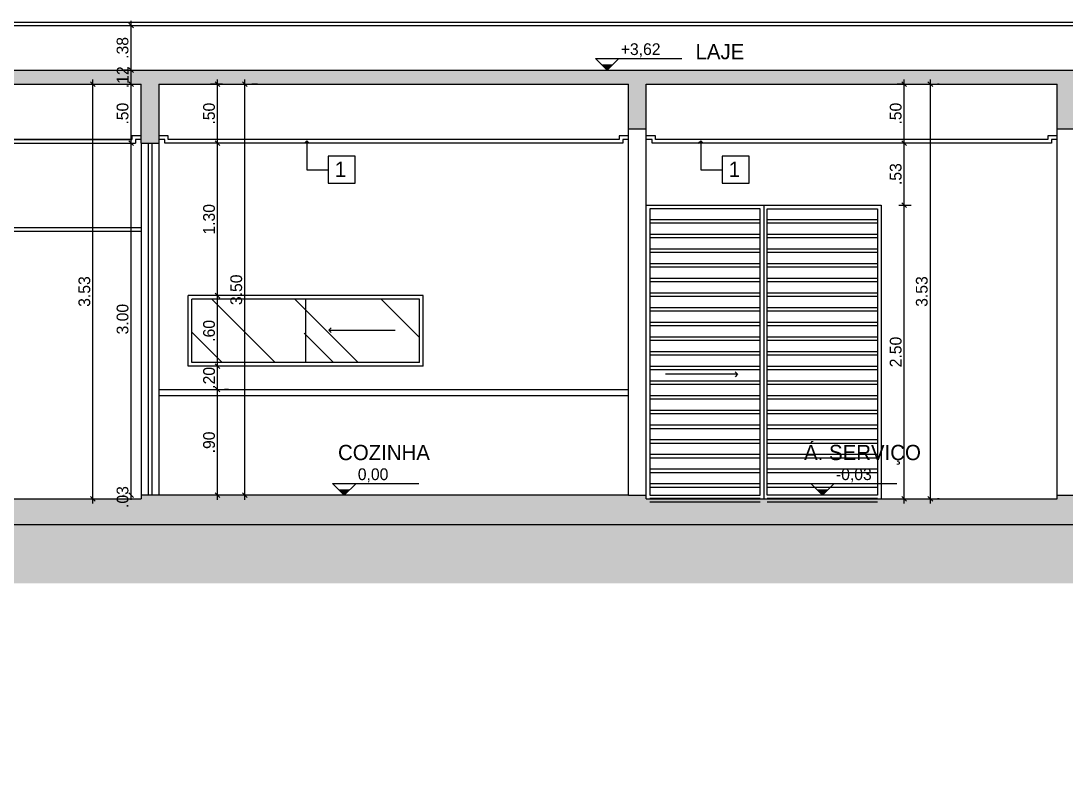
# Model space of a CAD drawing. Header units: feet. Extents: x 1734 to 1931, y 883 to 1088.
# Drawn here: x 1834.11 to 1843.01, y 971.34 to 977.81 of the extents above; entities that cross this region are included whole.
import ezdxf

# ---------------------------------------------------------------- set-up
doc = ezdxf.new("R2010")
doc.units = ezdxf.units.FT
doc.header["$LTSCALE"] = 0.3
doc.header["$MEASUREMENT"] = 0
doc.header["$PDMODE"] = 32
doc.header["$PDSIZE"] = 0.1
doc.layers.get('0').update_dxf_attribs({"linetype": 'CONTINUOUS'})
doc.layers.get('Defpoints').update_dxf_attribs({"linetype": 'CONTINUOUS'})
for name, color, linetype in [('1', 1, 'CONTINUOUS'), ('3', 3, 'CONTINUOUS'), ('5', 5, 'CONTINUOUS'), ('Cotas', 1, 'CONTINUOUS'), ('Texto', 44, 'CONTINUOUS')]:
    doc.layers.add(name, color=color, linetype=linetype)
doc.styles.add('ROMANS', font='romans')
doc.styles.add('style1', font='GOTHIC.TTF')
doc.dimstyles.new('ESC-100', dxfattribs={"dimtxt": 0.16, "dimasz": 0.04, "dimexe": 0.06, "dimexo": 0.15, "dimgap": 0.02, "dimtad": 1, "dimzin": 4, "dimdsep": 46, "dimtxsty": 'style1', "dimblk": 'OBLIQUE', "dimcen": 0.01, "dimdle": 0.04, "dimclrd": 14, "dimclre": 14, "dimclrt": 2, "dimazin": 0, "dimtfac": 1, "dimtix": 1, "dimtmove": 2, "dimatfit": 0, "dimldrblk": 'OPEN90', "dimfxl": 1, "dimtolj": 1, "dimtzin": 4, "dimlwd": -1, "dimlwe": -1, "dimarcsym": 0})
doc.dimstyles.new('ESC-50', dxfattribs={"dimtxt": 0.1, "dimasz": 0.04, "dimexe": 0.06, "dimexo": 0.15, "dimgap": 0.02, "dimtad": 1, "dimzin": 4, "dimdsep": 46, "dimtxsty": 'style1', "dimblk": 'OBLIQUE', "dimcen": 0.01, "dimdle": 0.04, "dimclrd": 14, "dimclre": 14, "dimclrt": 2, "dimazin": 0, "dimtfac": 1, "dimtix": 1, "dimtmove": 2, "dimatfit": 0, "dimldrblk": 'OPEN90', "dimfxl": 1, "dimtolj": 1, "dimtzin": 4, "dimlwd": -1, "dimlwe": -1, "dimarcsym": 0})

# ---------------------------------------------------------------- blocks, each defined once
blk = doc.blocks.new('_Open90')
at = {"color": 0, "linetype": 'ByBlock', "lineweight": -2}
for p, q in [((0, 0), (-1, 0)), ((-0.5, 0.5), (0, 0)), ((0, 0), (-0.5, -0.5))]:
    blk.add_line(p, q, dxfattribs=at)
blk = doc.blocks.new('_Oblique')
at = {"color": 0, "linetype": 'ByBlock', "lineweight": -2}
blk.add_line((-0.5, -0.5), (0.5, 0.5), dxfattribs=at)
blk = doc.blocks.new('*D372')
at = {"layer": 'Cotas', "color": 14, "linetype": 'Continuous', "transparency": 16777216}
for p, q in [((1841.6356, 973.6965), (1841.6356, 976.2765)), ((1841.5887, 976.2365), (1841.6956, 976.2365)), ((1841.5887, 973.7365), (1841.6956, 973.7365))]:
    blk.add_line(p, q, dxfattribs=at)
at = {"layer": 'Defpoints', "color": 0, "linetype": 'Continuous', "transparency": 16777216}
for p in [(1841.4387, 976.2365), (1841.6356, 976.2365), (1841.4387, 973.7365)]:
    blk.add_point(p, dxfattribs=at)
at = {"layer": 'Cotas', "color": 14, "linetype": 'Continuous', "transparency": 16777216, "xscale": 0.04, "yscale": 0.04, "zscale": 0.04}
for p, rotation in [((1841.6356, 976.2365), 90), ((1841.6356, 973.7365), 270)]:
    blk.add_blockref('_Oblique', p, dxfattribs=dict(at, rotation=rotation))
at = {"layer": 'Cotas', "color": 2, "linetype": 'Continuous', "transparency": 16777216, "insert": (1841.5631, 974.9865), "char_height": 0.1, "attachment_point": 5, "rotation": 90, "style": 'style1'}
blk.add_mtext('\\A1;2.50', dxfattribs=at)
blk = doc.blocks.new('*D373')
at = {"layer": 'Cotas', "color": 14, "linetype": 'Continuous', "transparency": 16777216}
for p, q in [((1841.6356, 976.1965), (1841.6356, 976.8065)), ((1841.7144, 976.7665), (1841.5756, 976.7665)), ((1841.5887, 976.2365), (1841.6956, 976.2365))]:
    blk.add_line(p, q, dxfattribs=at)
at = {"layer": 'Defpoints', "color": 0, "linetype": 'Continuous', "transparency": 16777216}
for p in [(1841.6356, 976.7665), (1841.8644, 976.7665), (1841.4387, 976.2365)]:
    blk.add_point(p, dxfattribs=at)
at = {"layer": 'Cotas', "color": 14, "linetype": 'Continuous', "transparency": 16777216, "xscale": 0.04, "yscale": 0.04, "zscale": 0.04}
for p, rotation in [((1841.6356, 976.7665), 90), ((1841.6356, 976.2365), 270)]:
    blk.add_blockref('_Oblique', p, dxfattribs=dict(at, rotation=rotation))
at = {"layer": 'Cotas', "color": 2, "linetype": 'Continuous', "transparency": 16777216, "insert": (1841.5631, 976.5015), "char_height": 0.1, "attachment_point": 5, "rotation": 90, "style": 'style1'}
blk.add_mtext('\\A1;.53', dxfattribs=at)
blk = doc.blocks.new('*D374')
at = {"layer": 'Cotas', "color": 14, "linetype": 'Continuous', "transparency": 16777216}
for p, q in [((1841.6334, 977.2665), (1841.5756, 977.2665)), ((1841.6356, 976.7265), (1841.6356, 977.3065)), ((1841.7144, 976.7665), (1841.5756, 976.7665))]:
    blk.add_line(p, q, dxfattribs=at)
at = {"layer": 'Defpoints', "color": 0, "linetype": 'Continuous', "transparency": 16777216}
for p in [(1841.6356, 977.2665), (1841.7834, 977.2665), (1841.8644, 976.7665)]:
    blk.add_point(p, dxfattribs=at)
at = {"layer": 'Cotas', "color": 14, "linetype": 'Continuous', "transparency": 16777216, "xscale": 0.04, "yscale": 0.04, "zscale": 0.04}
for p, rotation in [((1841.6356, 977.2665), 90), ((1841.6356, 976.7665), 270)]:
    blk.add_blockref('_Oblique', p, dxfattribs=dict(at, rotation=rotation))
at = {"layer": 'Cotas', "color": 2, "linetype": 'Continuous', "transparency": 16777216, "insert": (1841.5631, 977.0165), "char_height": 0.1, "attachment_point": 5, "rotation": 90, "style": 'style1'}
blk.add_mtext('\\A1;.50', dxfattribs=at)
blk = doc.blocks.new('*D375')
at = {"layer": 'Cotas', "color": 14, "linetype": 'Continuous', "transparency": 16777216}
for p, q in [((1841.8577, 973.6965), (1841.8577, 977.3065)), ((1841.9334, 977.2665), (1841.9177, 977.2665)), ((1841.9334, 973.7365), (1841.9177, 973.7365))]:
    blk.add_line(p, q, dxfattribs=at)
at = {"layer": 'Defpoints', "color": 0, "linetype": 'Continuous', "transparency": 16777216}
for p in [(1841.7834, 977.2665), (1841.8577, 977.2665), (1841.7834, 973.7365)]:
    blk.add_point(p, dxfattribs=at)
at = {"layer": 'Cotas', "color": 14, "linetype": 'Continuous', "transparency": 16777216, "xscale": 0.04, "yscale": 0.04, "zscale": 0.04}
for p, rotation in [((1841.8577, 977.2665), 90), ((1841.8577, 973.7365), 270)]:
    blk.add_blockref('_Oblique', p, dxfattribs=dict(at, rotation=rotation))
at = {"layer": 'Cotas', "color": 2, "linetype": 'Continuous', "transparency": 16777216, "insert": (1841.7852, 975.5015), "char_height": 0.1, "attachment_point": 5, "rotation": 90, "style": 'style1'}
blk.add_mtext('\\A1;3.53', dxfattribs=at)
blk = doc.blocks.new('*D382')
at = {"layer": 'Cotas', "color": 14, "linetype": 'Continuous', "transparency": 16777216}
for p, q in [((1835.7886, 973.7265), (1835.7886, 974.7065)), ((1835.8828, 974.6665), (1835.8486, 974.6665)), ((1835.8828, 973.7665), (1835.8486, 973.7665))]:
    blk.add_line(p, q, dxfattribs=at)
at = {"layer": 'Defpoints', "color": 0, "linetype": 'Continuous', "transparency": 16777216}
for p in [(1835.7328, 974.6665), (1835.7886, 974.6665), (1835.7328, 973.7665)]:
    blk.add_point(p, dxfattribs=at)
at = {"layer": 'Cotas', "color": 14, "linetype": 'Continuous', "transparency": 16777216, "xscale": 0.04, "yscale": 0.04, "zscale": 0.04}
for p, rotation in [((1835.7886, 974.6665), 90), ((1835.7886, 973.7665), 270)]:
    blk.add_blockref('_Oblique', p, dxfattribs=dict(at, rotation=rotation))
at = {"layer": 'Cotas', "color": 2, "linetype": 'Continuous', "transparency": 16777216, "insert": (1835.7161, 974.2165), "char_height": 0.1, "attachment_point": 5, "rotation": 90, "style": 'style1'}
blk.add_mtext('\\A1;.90', dxfattribs=at)
blk = doc.blocks.new('*D383')
at = {"layer": 'Cotas', "color": 14, "linetype": 'Continuous', "transparency": 16777216}
for p, q in [((1835.7562, 974.8665), (1835.7286, 974.8665)), ((1835.7886, 974.6665), (1835.7886, 974.8665)), ((1835.8828, 974.6665), (1835.8486, 974.6665))]:
    blk.add_line(p, q, dxfattribs=at)
at = {"layer": 'Defpoints', "color": 0, "linetype": 'Continuous', "transparency": 16777216}
for p in [(1835.7886, 974.8665), (1835.9062, 974.8665), (1835.7328, 974.6665)]:
    blk.add_point(p, dxfattribs=at)
at = {"layer": 'Cotas', "color": 2, "linetype": 'Continuous', "transparency": 16777216, "insert": (1835.7161, 974.7665), "char_height": 0.1, "attachment_point": 5, "rotation": 90, "style": 'style1'}
blk.add_mtext('\\A1;.20', dxfattribs=at)
blk = doc.blocks.new('*D384')
at = {"layer": 'Cotas', "color": 14, "linetype": 'Continuous', "transparency": 16777216}
for p, q in [((1835.7562, 975.4665), (1835.7286, 975.4665)), ((1835.7886, 974.8265), (1835.7886, 975.5065)), ((1835.7562, 974.8665), (1835.7286, 974.8665))]:
    blk.add_line(p, q, dxfattribs=at)
at = {"layer": 'Defpoints', "color": 0, "linetype": 'Continuous', "transparency": 16777216}
for p in [(1835.7886, 975.4665), (1835.9062, 975.4665), (1835.9062, 974.8665)]:
    blk.add_point(p, dxfattribs=at)
at = {"layer": 'Cotas', "color": 14, "linetype": 'Continuous', "transparency": 16777216, "xscale": 0.04, "yscale": 0.04, "zscale": 0.04}
for p, rotation in [((1835.7886, 975.4665), 90), ((1835.7886, 974.8665), 270)]:
    blk.add_blockref('_Oblique', p, dxfattribs=dict(at, rotation=rotation))
at = {"layer": 'Cotas', "color": 2, "linetype": 'Continuous', "transparency": 16777216, "insert": (1835.7161, 975.1665), "char_height": 0.1, "attachment_point": 5, "rotation": 90, "style": 'style1'}
blk.add_mtext('\\A1;.60', dxfattribs=at)
blk = doc.blocks.new('*D385')
at = {"layer": 'Cotas', "color": 14, "linetype": 'Continuous', "transparency": 16777216}
for p, q in [((1835.7886, 975.4265), (1835.7886, 976.8065)), ((1835.8297, 976.7665), (1835.7286, 976.7665)), ((1835.7562, 975.4665), (1835.7286, 975.4665))]:
    blk.add_line(p, q, dxfattribs=at)
at = {"layer": 'Defpoints', "color": 0, "linetype": 'Continuous', "transparency": 16777216}
for p in [(1835.7886, 976.7665), (1835.9797, 976.7665), (1835.9062, 975.4665)]:
    blk.add_point(p, dxfattribs=at)
at = {"layer": 'Cotas', "color": 14, "linetype": 'Continuous', "transparency": 16777216, "xscale": 0.04, "yscale": 0.04, "zscale": 0.04}
for p, rotation in [((1835.7886, 976.7665), 90), ((1835.7886, 975.4665), 270)]:
    blk.add_blockref('_Oblique', p, dxfattribs=dict(at, rotation=rotation))
at = {"layer": 'Cotas', "color": 2, "linetype": 'Continuous', "transparency": 16777216, "insert": (1835.7161, 976.1165), "char_height": 0.1, "attachment_point": 5, "rotation": 90, "style": 'style1'}
blk.add_mtext('\\A1;1.30', dxfattribs=at)
blk = doc.blocks.new('*D386')
at = {"layer": 'Cotas', "color": 14, "linetype": 'Continuous', "transparency": 16777216}
for p, q in [((1835.8297, 977.2665), (1835.7286, 977.2665)), ((1835.7886, 976.7265), (1835.7886, 977.3065)), ((1835.8297, 976.7665), (1835.7286, 976.7665))]:
    blk.add_line(p, q, dxfattribs=at)
at = {"layer": 'Defpoints', "color": 0, "linetype": 'Continuous', "transparency": 16777216}
for p in [(1835.7886, 977.2665), (1835.9797, 977.2665), (1835.9797, 976.7665)]:
    blk.add_point(p, dxfattribs=at)
at = {"layer": 'Cotas', "color": 14, "linetype": 'Continuous', "transparency": 16777216, "xscale": 0.04, "yscale": 0.04, "zscale": 0.04}
for p, rotation in [((1835.7886, 977.2665), 90), ((1835.7886, 976.7665), 270)]:
    blk.add_blockref('_Oblique', p, dxfattribs=dict(at, rotation=rotation))
at = {"layer": 'Cotas', "color": 2, "linetype": 'Continuous', "transparency": 16777216, "insert": (1835.7161, 977.0165), "char_height": 0.1, "attachment_point": 5, "rotation": 90, "style": 'style1'}
blk.add_mtext('\\A1;.50', dxfattribs=at)
blk = doc.blocks.new('*D387')
at = {"layer": 'Cotas', "color": 14, "linetype": 'Continuous', "transparency": 16777216}
for p, q in [((1836.0203, 973.7265), (1836.0203, 977.3065)), ((1836.1297, 977.2665), (1836.0803, 977.2665)), ((1836.1297, 973.7665), (1836.0803, 973.7665))]:
    blk.add_line(p, q, dxfattribs=at)
at = {"layer": 'Defpoints', "color": 0, "linetype": 'Continuous', "transparency": 16777216}
for p in [(1835.9797, 977.2665), (1836.0203, 977.2665), (1835.9797, 973.7665)]:
    blk.add_point(p, dxfattribs=at)
at = {"layer": 'Cotas', "color": 14, "linetype": 'Continuous', "transparency": 16777216, "xscale": 0.04, "yscale": 0.04, "zscale": 0.04}
for p, rotation in [((1836.0203, 977.2665), 90), ((1836.0203, 973.7665), 270)]:
    blk.add_blockref('_Oblique', p, dxfattribs=dict(at, rotation=rotation))
at = {"layer": 'Cotas', "color": 2, "linetype": 'Continuous', "transparency": 16777216, "insert": (1835.9478, 975.5165), "char_height": 0.1, "attachment_point": 5, "rotation": 90, "style": 'style1'}
blk.add_mtext('\\A1;3.50', dxfattribs=at)
blk = doc.blocks.new('*D388')
at = {"layer": 'Cotas', "color": 14, "linetype": 'Continuous', "transparency": 16777216}
for p, q in [((1834.9887, 973.7665), (1834.9921, 973.7665)), ((1835.0521, 973.7365), (1835.0521, 973.7665)), ((1834.9887, 973.7365), (1834.9921, 973.7365))]:
    blk.add_line(p, q, dxfattribs=at)
at = {"layer": 'Defpoints', "color": 0, "linetype": 'Continuous', "transparency": 16777216}
for p in [(1835.0521, 973.7665), (1835.1387, 973.7665), (1835.1387, 973.7365)]:
    blk.add_point(p, dxfattribs=at)
at = {"layer": 'Cotas', "color": 2, "linetype": 'Continuous', "transparency": 16777216, "insert": (1834.9796, 973.7515), "char_height": 0.1, "attachment_point": 5, "rotation": 90, "style": 'style1'}
blk.add_mtext('\\A1;.03', dxfattribs=at)
blk = doc.blocks.new('*D389')
at = {"layer": 'Cotas', "color": 14, "linetype": 'Continuous', "transparency": 16777216}
for p, q in [((1835.0521, 973.7265), (1835.0521, 976.8065)), ((1834.9887, 976.7665), (1834.9921, 976.7665)), ((1834.9887, 973.7665), (1834.9921, 973.7665))]:
    blk.add_line(p, q, dxfattribs=at)
at = {"layer": 'Defpoints', "color": 0, "linetype": 'Continuous', "transparency": 16777216}
for p in [(1835.0521, 976.7665), (1835.1387, 976.7665), (1835.1387, 973.7665)]:
    blk.add_point(p, dxfattribs=at)
at = {"layer": 'Cotas', "color": 14, "linetype": 'Continuous', "transparency": 16777216, "xscale": 0.04, "yscale": 0.04, "zscale": 0.04}
for p, rotation in [((1835.0521, 976.7665), 90), ((1835.0521, 973.7665), 270)]:
    blk.add_blockref('_Oblique', p, dxfattribs=dict(at, rotation=rotation))
at = {"layer": 'Cotas', "color": 2, "linetype": 'Continuous', "transparency": 16777216, "insert": (1834.9796, 975.2665), "char_height": 0.1, "attachment_point": 5, "rotation": 90, "style": 'style1'}
blk.add_mtext('\\A1;3.00', dxfattribs=at)
blk = doc.blocks.new('*D390')
at = {"layer": 'Cotas', "color": 14, "linetype": 'Continuous', "transparency": 16777216}
for p, q in [((1834.9887, 977.2665), (1834.9921, 977.2665)), ((1835.0521, 976.7265), (1835.0521, 977.3065)), ((1834.9887, 976.7665), (1834.9921, 976.7665))]:
    blk.add_line(p, q, dxfattribs=at)
at = {"layer": 'Defpoints', "color": 0, "linetype": 'Continuous', "transparency": 16777216}
for p in [(1835.0521, 977.2665), (1835.1387, 977.2665), (1835.1387, 976.7665)]:
    blk.add_point(p, dxfattribs=at)
at = {"layer": 'Cotas', "color": 14, "linetype": 'Continuous', "transparency": 16777216, "xscale": 0.04, "yscale": 0.04, "zscale": 0.04}
for p, rotation in [((1835.0521, 977.2665), 90), ((1835.0521, 976.7665), 270)]:
    blk.add_blockref('_Oblique', p, dxfattribs=dict(at, rotation=rotation))
at = {"layer": 'Cotas', "color": 2, "linetype": 'Continuous', "transparency": 16777216, "insert": (1834.9796, 977.0165), "char_height": 0.1, "attachment_point": 5, "rotation": 90, "style": 'style1'}
blk.add_mtext('\\A1;.50', dxfattribs=at)
blk = doc.blocks.new('*D391')
at = {"layer": 'Cotas', "color": 14, "linetype": 'Continuous', "transparency": 16777216}
for p, q in [((1835.0183, 977.3865), (1834.9921, 977.3865)), ((1835.0521, 977.2665), (1835.0521, 977.3865)), ((1834.9887, 977.2665), (1834.9921, 977.2665))]:
    blk.add_line(p, q, dxfattribs=at)
at = {"layer": 'Defpoints', "color": 0, "linetype": 'Continuous', "transparency": 16777216}
for p in [(1835.0521, 977.3865), (1835.1683, 977.3865), (1835.1387, 977.2665)]:
    blk.add_point(p, dxfattribs=at)
at = {"layer": 'Cotas', "color": 2, "linetype": 'Continuous', "transparency": 16777216, "insert": (1834.9799, 977.3265), "char_height": 0.1, "attachment_point": 5, "rotation": 90, "style": 'style1'}
blk.add_mtext('\\A1;.12', dxfattribs=at)
blk = doc.blocks.new('*D392')
at = {"layer": 'Cotas', "color": 14, "linetype": 'Continuous', "transparency": 16777216}
for p, q in [((1834.9744, 977.7665), (1834.9921, 977.7665)), ((1835.0521, 977.3465), (1835.0521, 977.8065)), ((1835.0183, 977.3865), (1834.9921, 977.3865))]:
    blk.add_line(p, q, dxfattribs=at)
at = {"layer": 'Defpoints', "color": 0, "linetype": 'Continuous', "transparency": 16777216}
for p in [(1835.0521, 977.7665), (1835.1244, 977.7665), (1835.1683, 977.3865)]:
    blk.add_point(p, dxfattribs=at)
at = {"layer": 'Cotas', "color": 14, "linetype": 'Continuous', "transparency": 16777216, "xscale": 0.04, "yscale": 0.04, "zscale": 0.04}
for p, rotation in [((1835.0521, 977.7665), 90), ((1835.0521, 977.3865), 270)]:
    blk.add_blockref('_Oblique', p, dxfattribs=dict(at, rotation=rotation))
at = {"layer": 'Cotas', "color": 2, "linetype": 'Continuous', "transparency": 16777216, "insert": (1834.9796, 977.5765), "char_height": 0.1, "attachment_point": 5, "rotation": 90, "style": 'style1'}
blk.add_mtext('\\A1;.38', dxfattribs=at)
blk = doc.blocks.new('*D393')
at = {"layer": 'Cotas', "color": 14, "linetype": 'Continuous', "transparency": 16777216}
for p, q in [((1834.6112, 977.2665), (1834.6671, 977.2665)), ((1834.7271, 973.6965), (1834.7271, 977.3065)), ((1834.6112, 973.7365), (1834.6671, 973.7365))]:
    blk.add_line(p, q, dxfattribs=at)
at = {"layer": 'Defpoints', "color": 0, "linetype": 'Continuous', "transparency": 16777216}
for p in [(1834.7271, 977.2665), (1834.7612, 977.2665), (1834.7612, 973.7365)]:
    blk.add_point(p, dxfattribs=at)
at = {"layer": 'Cotas', "color": 14, "linetype": 'Continuous', "transparency": 16777216, "xscale": 0.04, "yscale": 0.04, "zscale": 0.04}
for p, rotation in [((1834.7271, 977.2665), 90), ((1834.7271, 973.7365), 270)]:
    blk.add_blockref('_Oblique', p, dxfattribs=dict(at, rotation=rotation))
at = {"layer": 'Cotas', "color": 2, "linetype": 'Continuous', "transparency": 16777216, "insert": (1834.6546, 975.5015), "char_height": 0.1, "attachment_point": 5, "rotation": 90, "style": 'style1'}
blk.add_mtext('\\A1;3.53', dxfattribs=at)
blk = doc.blocks.new('Niv_cr')
for p, q in [((0, 0), (-0.1, 0.1)), ((-0.1, 0.1), (0.6348, 0.1)), ((0, 0), (0.1, 0.1))]:
    blk.add_line(p, q)
blk.add_solid([(-0.05, 0.05), (0.05, 0.05), (0, 0)])
at = {"color": 2, "style": 'ROMANS'}
blk.add_attdef('NIVEL', (0.1153, 0.1293), '', height=0.1, dxfattribs=at)

msp = doc.modelspace()

# ---------------------------------------------------------------- hatches: boundary and pattern name
at = {"layer": '1', "linetype": 'Continuous'}
h = msp.add_hatch(dxfattribs=at)
h.set_pattern_fill('LINE,_O', color=256)
h.set_pattern_definition([(0, (1839.46868, 973.74149), (0, 0.125), [])])
h.paths.add_polyline_path([(1840.4087, 976.1815), (1839.4687, 976.1815), (1839.4687, 973.7415), (1840.4087, 973.7415)])
h.paths.add_polyline_path([(1841.4087, 976.1815), (1840.4687, 976.1815), (1840.4687, 973.7415), (1841.4087, 973.7415)])
h = msp.add_hatch(dxfattribs=at)
h.set_pattern_fill('LINE,_O', color=256)
h.set_pattern_definition([(0, (1839.46868, 973.71149), (0, 0.125), [])])
h.paths.add_polyline_path([(1840.4087, 976.1515), (1839.4687, 976.1515), (1839.4687, 973.7115), (1840.4087, 973.7115)])
h.paths.add_polyline_path([(1841.4087, 976.1515), (1840.4687, 976.1515), (1840.4687, 973.7115), (1841.4087, 973.7115)])
h = msp.add_hatch(dxfattribs=at)
h.set_pattern_fill('AR-RROOF,_O', color=256, angle=315)
h.set_pattern_definition([(315, (1835.5687, 974.8965), (2.26274, -0.84853), [15, -2, 5, -1]), (315, (1836.8627, 974.3096), (0.2333, 1.6476), [3, -0.33, 6, -0.75]), (315, (1836.5233, 975.144), (4.1507, -3.2032), [8, -1.4, 4, -1])])
h.paths.add_polyline_path([(1835.5687, 975.4365), (1835.5687, 974.8965), (1836.5387, 974.8965), (1836.5387, 975.4365)])
h.paths.add_polyline_path([(1836.5387, 975.4365), (1836.5387, 974.8965), (1837.5087, 974.8965), (1837.5087, 975.4365)])
h = msp.add_hatch(dxfattribs=at)
h.set_pattern_fill('EARTH,_I', color=256, angle=315, style=2)
h.set_pattern_definition([(315, (1811.98868, 971.34088), (0.3535534, -8e-17), [0.25, -0.25]), (315, (1812.05498, 971.40717), (0.3535534, -8e-17), [0.25, -0.25]), (315, (1812.12127, 971.47346), (0.3535534, -8e-17), [0.25, -0.25]), (45, (1812.16546, 971.47346), (1e-16, 0.3535534), [0.25, -0.25]), (45, (1812.23175, 971.40717), (1e-16, 0.3535534), [0.25, -0.25]), (45, (1812.29804, 971.34088), (1e-16, 0.3535534), [0.25, -0.25])])
h.paths.add_polyline_path([(1828.9387, 973.5165), (1811.9887, 973.5165), (1811.9887, 973.0165), (1828.4387, 973.0165), (1828.4387, 971.6065), (1831.8387, 971.6065), (1831.8387, 973.0165), (1854.8887, 973.0165), (1854.8887, 971.6696), (1857.5072, 971.3409), (1869.2887, 971.3409), (1869.2887, 971.8409), (1867.6387, 971.8409), (1857.5385, 971.8409), (1855.3887, 972.1108), (1855.3887, 973.5165), (1831.3387, 973.5165), (1831.3387, 972.1065), (1828.9387, 972.1065)])
at = {"layer": '5', "linetype": 'Continuous'}
h = msp.add_hatch(dxfattribs=at)
h.set_pattern_fill('AR-CONC,_I', color=256, scale=0.05, angle=315, style=2)
h.set_pattern_definition([(5, (1831.13868, 976.7665), (0.2314035, -0.275776), [0.0375, -0.4125]), (310, (1831.1387, 976.7665), (0.216884, 0.314996), [0.03, -0.33]), (55.4514, (1831.15797, 976.74352), (0.4482876, 0.0392197), [0.03187, -0.350571]), (1.1842, (1831.2094, 976.8372), (0.318807, -0.4358465), [0.05625, -0.61875]), (51.6356, (1831.23596, 976.8009), (0.674856, 0.01395), [0.047805, -0.525857]), (306.1842, (1831.2094, 976.8372), (0.674856, 0.01395), [0.045, -0.495]), (336, (1831.22707, 976.78418), (0.0686912, -0.3533858), [0.0375, -0.4125]), (281, (1831.22707, 976.7842), (0.342404, 0.1703543), [0.03, -0.33]), (26.4514, (1831.2328, 976.75473), (0.4110953, -0.183032), [0.03187, -0.350571]), (352.5, (1831.13868, 976.7665), (0.1219949, 0.1133966), [0, -0.326, 0, -0.335, 0, -0.33125]), (322.5, (1831.13868, 976.7665), (0.2324547, 0.0464365), [0, -0.191, 0, -0.3185, 0, -0.12625]), (282.5, (1831.05984, 976.84535), (0.1807604, -0.1967091), [0, -0.125, 0, -0.39, 0, -0.5175]), (272.5, (1831.02449, 976.8807), (0.24158, -0.170795), [0, -0.1625, 0, -0.259, 0, -0.3675])])
h.paths.add_polyline_path([(1835.1387, 977.2665), (1835.1387, 976.7665), (1835.2887, 976.7665), (1835.2887, 977.2665), (1839.2887, 977.2665), (1839.2887, 976.8865), (1839.4387, 976.8865), (1839.4387, 977.2665), (1842.9387, 977.2665), (1842.9387, 976.8865), (1843.0887, 976.8865), (1843.0887, 977.2665), (1844.5887, 977.2665), (1844.5887, 976.8865), (1844.7387, 976.8865), (1844.7387, 977.2665), (1848.2387, 977.2665), (1848.2387, 976.8865), (1848.3887, 976.8865), (1848.3887, 977.2665), (1850.2387, 977.2665), (1850.2387, 976.8865), (1850.3887, 976.8865), (1850.3887, 977.2665), (1851.8887, 977.2665), (1851.8887, 976.8865), (1852.0387, 976.8865), (1852.0387, 977.2665), (1853.5387, 977.2665), (1853.5387, 976.8865), (1853.6887, 976.8865), (1853.6887, 977.2665), (1855.5387, 977.2665), (1855.5387, 976.8865), (1855.6887, 976.8865), (1855.6887, 977.3865), (1831.2887, 977.3865), (1831.2887, 977.7665), (1831.1387, 977.7665), (1831.1387, 976.7665), (1831.2887, 976.7665), (1831.2887, 977.2665)])
h.paths.add_polyline_path([(1847.0411, 977.2013), (1847.0411, 977.4441), (1846.8252, 977.4441), (1846.8252, 977.2013)], flags=25)
h = msp.add_hatch(dxfattribs=at)
h.set_pattern_fill('AR-CONC,_I', color=256, scale=0.05, angle=315, style=2)
h.set_pattern_definition([(5, (1817.13868, 972.09192), (0.2314035, -0.275776), [0.0375, -0.4125]), (310, (1817.1387, 972.09192), (0.216884, 0.314996), [0.03, -0.33]), (55.4514, (1817.15797, 972.06894), (0.4482876, 0.0392197), [0.03187, -0.350571]), (1.1842, (1817.2094, 972.16263), (0.318807, -0.4358465), [0.05625, -0.61875]), (51.6356, (1817.23596, 972.1263), (0.674856, 0.0139495), [0.047805, -0.5258565]), (306.1842, (1817.2094, 972.16263), (0.674856, 0.01395), [0.045, -0.495]), (336, (1817.22707, 972.1096), (0.0686912, -0.3533858), [0.0375, -0.4125]), (281, (1817.22707, 972.1096), (0.3424042, 0.1703543), [0.03, -0.33]), (26.4514, (1817.2328, 972.08015), (0.4110953, -0.1830318), [0.03187, -0.350571]), (352.5, (1817.13868, 972.09192), (0.1219949, 0.1133966), [0, -0.326, 0, -0.335, 0, -0.33125]), (322.5, (1817.13868, 972.09192), (0.2324547, 0.0464365), [0, -0.191, 0, -0.3185, 0, -0.12625]), (282.5, (1817.05984, 972.17077), (0.1807604, -0.1967091), [0, -0.125, 0, -0.39, 0, -0.5175]), (272.5, (1817.02449, 972.20612), (0.2415799, -0.170795), [0, -0.1625, 0, -0.259, 0, -0.3675])])
h.paths.add_polyline_path([(1855.3887, 973.5165), (1855.3887, 972.1108), (1855.5387, 972.0919), (1855.5387, 973.5165), (1855.6887, 973.5165), (1855.6887, 973.7665), (1853.5387, 973.7665), (1853.5387, 973.7365), (1852.0387, 973.7365), (1852.0387, 973.7665), (1851.8887, 973.7665), (1851.8887, 973.7365), (1850.3887, 973.7365), (1850.3887, 973.7665), (1844.5887, 973.7665), (1844.5887, 973.7365), (1843.0887, 973.7365), (1843.0887, 973.7665), (1842.9387, 973.7665), (1842.9387, 973.7365), (1839.4387, 973.7365), (1839.4387, 973.7665), (1839.2887, 973.7665), (1835.1387, 973.7665), (1835.1387, 973.7365), (1831.1387, 973.7365), (1831.1387, 973.3365), (1831.3387, 973.3365), (1831.3387, 973.5165)])
h.paths.add_polyline_path([(1824.1387, 973.7065), (1824.1387, 973.7365), (1817.1387, 973.7365), (1817.1387, 973.5165), (1828.9387, 973.5165), (1828.9387, 973.3065), (1829.1387, 973.3065), (1829.1387, 973.7065)])
h.paths.add_polyline_path([(1829.1387, 973.3065), (1828.9387, 973.3065), (1828.9387, 972.1065), (1831.3387, 972.1065), (1831.3387, 973.3365), (1831.1387, 973.3365), (1831.1387, 972.3065), (1829.1387, 972.3065)])

# ---------------------------------------------------------------- linework, layer by layer
at = {"layer": '1', "linetype": 'Continuous'}
for p, q in [((1831.3187, 977.7965), (1850.2387, 977.7965)), ((1831.3187, 977.7665), (1850.2387, 977.7665)), ((1835.1387, 976.7665), (1835.1387, 973.7665)), ((1835.1987, 976.7665), (1835.1987, 973.7665)), ((1835.2287, 976.7665), (1835.2287, 973.7665)), ((1835.2887, 976.7665), (1835.2887, 973.7665)), ((1839.4387, 976.2365), (1841.4387, 976.2365)), ((1840.4387, 976.2365), (1840.4387, 973.7365)), ((1841.4387, 976.2365), (1841.4387, 973.7365)), ((1824.1387, 976.0465), (1835.1387, 976.0465)), ((1824.1387, 976.0165), (1835.1387, 976.0165)), ((1835.5387, 974.8665), (1835.5387, 975.4665)), ((1837.5387, 975.4665), (1835.5387, 975.4665)), ((1837.5387, 974.8665), (1837.5387, 975.4665)), ((1835.5687, 974.8965), (1835.5687, 975.4365)), ((1837.5087, 975.4365), (1835.5687, 975.4365)), ((1836.5387, 974.8965), (1836.5387, 975.4365)), ((1837.5087, 974.8965), (1837.5087, 975.4365)), ((1837.5387, 974.8665), (1835.5387, 974.8665)), ((1837.5087, 974.8965), (1835.5687, 974.8965)), ((1835.2887, 974.6665), (1839.2887, 974.6665)), ((1835.2887, 974.6165), (1839.2887, 974.6165))]:
    msp.add_line(p, q, dxfattribs=at)
for points in [[(1839.4687, 973.7665), (1840.4087, 973.7665), (1840.4087, 976.2065), (1839.4687, 976.2065)], [(1841.4087, 973.7665), (1840.4687, 973.7665), (1840.4687, 976.2065), (1841.4087, 976.2065)]]:
    msp.add_lwpolyline(points, close=True, dxfattribs=at)
at = {"layer": '3'}
for p, q in [((1831.3687, 976.7965), (1835.0587, 976.7965)), ((1835.0587, 976.8265), (1835.0587, 976.7965)), ((1835.1387, 976.8265), (1835.0587, 976.8265)), ((1835.1387, 976.7965), (1835.0887, 976.7965)), ((1835.0887, 976.7965), (1835.0887, 976.7665)), ((1831.3387, 976.7665), (1835.0887, 976.7665))]:
    msp.add_line(p, q, dxfattribs=at)
for points in [[(1835.1387, 976.8265), (1835.0587, 976.8265), (1835.0587, 976.7965), (1831.3687, 976.7965), (1831.3687, 976.8265), (1831.2887, 976.8265)], [(1839.2887, 976.8265), (1839.2087, 976.8265), (1839.2087, 976.7965), (1835.3687, 976.7965), (1835.3687, 976.8265), (1835.2887, 976.8265)], [(1839.2887, 976.7965), (1839.2387, 976.7965), (1839.2387, 976.7665), (1835.3387, 976.7665), (1835.3387, 976.7965), (1835.2887, 976.7965)], [(1842.9387, 976.8265), (1842.8587, 976.8265), (1842.8587, 976.7965), (1839.5187, 976.7965), (1839.5187, 976.8265), (1839.4387, 976.8265)], [(1842.9387, 976.7965), (1842.8887, 976.7965), (1842.8887, 976.7665), (1839.4887, 976.7665), (1839.4887, 976.7965), (1839.4387, 976.7965)]]:
    msp.add_lwpolyline(points, dxfattribs=at)
at = {"layer": '5', "linetype": 'Continuous'}
for p, q in [((1831.2887, 977.3865), (1855.6887, 977.3865)), ((1831.2887, 977.2665), (1835.1387, 977.2665)), ((1835.1387, 976.7665), (1835.1387, 977.2665)), ((1835.2887, 977.2665), (1835.2887, 976.7665)), ((1835.2887, 977.2665), (1839.2887, 977.2665)), ((1839.2887, 973.7665), (1839.2887, 977.2665)), ((1839.4387, 973.7365), (1839.4387, 977.2665)), ((1839.4387, 977.2665), (1842.9387, 977.2665)), ((1842.9387, 973.7365), (1842.9387, 977.2665)), ((1839.2887, 976.8865), (1839.4387, 976.8865)), ((1842.9387, 976.8865), (1843.0887, 976.8865)), ((1835.1387, 976.7665), (1835.2887, 976.7665)), ((1839.2887, 973.7665), (1835.1387, 973.7665)), ((1835.1387, 973.7665), (1835.1387, 973.7365)), ((1839.2887, 973.7665), (1839.4387, 973.7665)), ((1842.9387, 973.7665), (1843.0887, 973.7665)), ((1831.1387, 973.7365), (1835.1387, 973.7365)), ((1839.4387, 973.7365), (1842.9387, 973.7365)), ((1831.3387, 973.5165), (1855.3887, 973.5165))]:
    msp.add_line(p, q, dxfattribs=at)
at = {"layer": 'Texto'}
for points in [[(1836.7314, 976.4246), (1836.9601, 976.4246), (1836.9601, 976.6532), (1836.7314, 976.6532)], [(1840.086, 976.4246), (1840.3147, 976.4246), (1840.3147, 976.6532), (1840.086, 976.6532)]]:
    msp.add_lwpolyline(points, close=True, dxfattribs=at)

# ---------------------------------------------------------------- block references
at = {"layer": 'Texto', "linetype": 'Continuous', "ltscale": 0.4}
ref = msp.add_blockref('Niv_cr', (1839.1064, 977.3865), dxfattribs=at)
ref.add_attrib('NIVEL', '+3,62', (1839.2217, 977.5158), dxfattribs={"layer": '0', "height": 0.1, "style": 'style1'})
ref = msp.add_blockref('Niv_cr', (1836.8671, 973.7665), dxfattribs=at)
ref.add_attrib('NIVEL', '0,00', (1836.9824, 973.8958), dxfattribs={"layer": '0', "height": 0.1, "style": 'style1'})
ref = msp.add_blockref('Niv_cr', (1840.9387, 973.7665), dxfattribs=at)
ref.add_attrib('NIVEL', '-0,03', (1841.054, 973.8958), dxfattribs={"layer": '0', "height": 0.1, "style": 'style1'})

# ---------------------------------------------------------------- texts
at = {"layer": 'Texto', "char_height": 0.13, "attachment_point": 1, "style": 'style1'}
for s, insert, width in [('\\pxqc;LAJE', (1837.9458, 977.61), 4.240201), ('\\pxqc;1', (1835.8322, 976.6082), 2.00603), ('\\pxqc;1', (1839.1868, 976.6082), 2.00603), ('\\pxqc;COZINHA', (1835.0852, 974.1958), 4.240201), ('\\pi1.6256;Á. SERVIÇO', (1839.1567, 974.1958), 4.240201)]:
    msp.add_mtext(s, dxfattribs=dict(at, insert=insert, width=width))

# ---------------------------------------------------------------- dimensions: what is measured, and where the dimension line sits
at = {"layer": 'Cotas', "linetype": 'Continuous'}
for base, p1, p2, picture, middle in [((1835.0521, 977.7665), (1835.1683, 977.3865), (1835.1244, 977.7665), '*D392', (1834.9796, 977.5765)), ((1835.0521, 977.3865), (1835.1387, 977.2665), (1835.1683, 977.3865), '*D391', (1834.9799, 977.3265)), ((1834.7271, 977.2665), (1834.7612, 973.7365), (1834.7612, 977.2665), '*D393', (1834.6546, 975.5015)), ((1835.0521, 977.2665), (1835.1387, 976.7665), (1835.1387, 977.2665), '*D390', (1834.9796, 977.0165)), ((1835.7886, 977.2665), (1835.9797, 976.7665), (1835.9797, 977.2665), '*D386', (1835.7161, 977.0165)), ((1836.0203, 977.2665), (1835.9797, 973.7665), (1835.9797, 977.2665), '*D387', (1835.9478, 975.5165)), ((1841.6356, 977.2665), (1841.8644, 976.7665), (1841.7834, 977.2665), '*D374', (1841.5631, 977.0165)), ((1841.8577, 977.2665), (1841.7834, 973.7365), (1841.7834, 977.2665), '*D375', (1841.7852, 975.5015)), ((1835.0521, 976.7665), (1835.1387, 973.7665), (1835.1387, 976.7665), '*D389', (1834.9796, 975.2665)), ((1835.7886, 976.7665), (1835.9062, 975.4665), (1835.9797, 976.7665), '*D385', (1835.7161, 976.1165)), ((1841.6356, 976.7665), (1841.4387, 976.2365), (1841.8644, 976.7665), '*D373', (1841.5631, 976.5015)), ((1841.6356, 976.2365), (1841.4387, 973.7365), (1841.4387, 976.2365), '*D372', (1841.5631, 974.9865)), ((1835.7886, 975.4665), (1835.9062, 974.8665), (1835.9062, 975.4665), '*D384', (1835.7161, 975.1665)), ((1835.7886, 974.8665), (1835.7328, 974.6665), (1835.9062, 974.8665), '*D383', (1835.7161, 974.7665)), ((1835.7886, 974.6665), (1835.7328, 973.7665), (1835.7328, 974.6665), '*D382', (1835.7161, 974.2165)), ((1835.0521, 973.7665), (1835.1387, 973.7365), (1835.1387, 973.7665), '*D388', (1834.9796, 973.7515))]:
    dim = msp.add_linear_dim(base=base, p1=p1, p2=p2, angle=90, dimstyle='ESC-50', dxfattribs=at)
    dim.commit()
    dim.dimension.update_dxf_attribs({"geometry": picture, "text_midpoint": middle})

# ---------------------------------------------------------------- leaders
for points in [[(1836.5475, 976.7845), (1836.5475, 976.5389), (1836.7314, 976.5389)], [(1839.9021, 976.7845), (1839.9021, 976.5389), (1840.086, 976.5389)]]:
    msp.add_leader(points, dimstyle='ESC-50', dxfattribs=at)
at = {"layer": 'Defpoints', "linetype": 'Continuous'}
for points in [[(1836.737, 975.1734), (1837.2998, 975.1734)], [(1840.2161, 974.7966), (1839.6018, 974.7966)]]:
    msp.add_leader(points, dimstyle='ESC-100', override={"dimgap": 0.02, "dimtad": 0}, dxfattribs=at)

doc.saveas('drawing.dxf')
